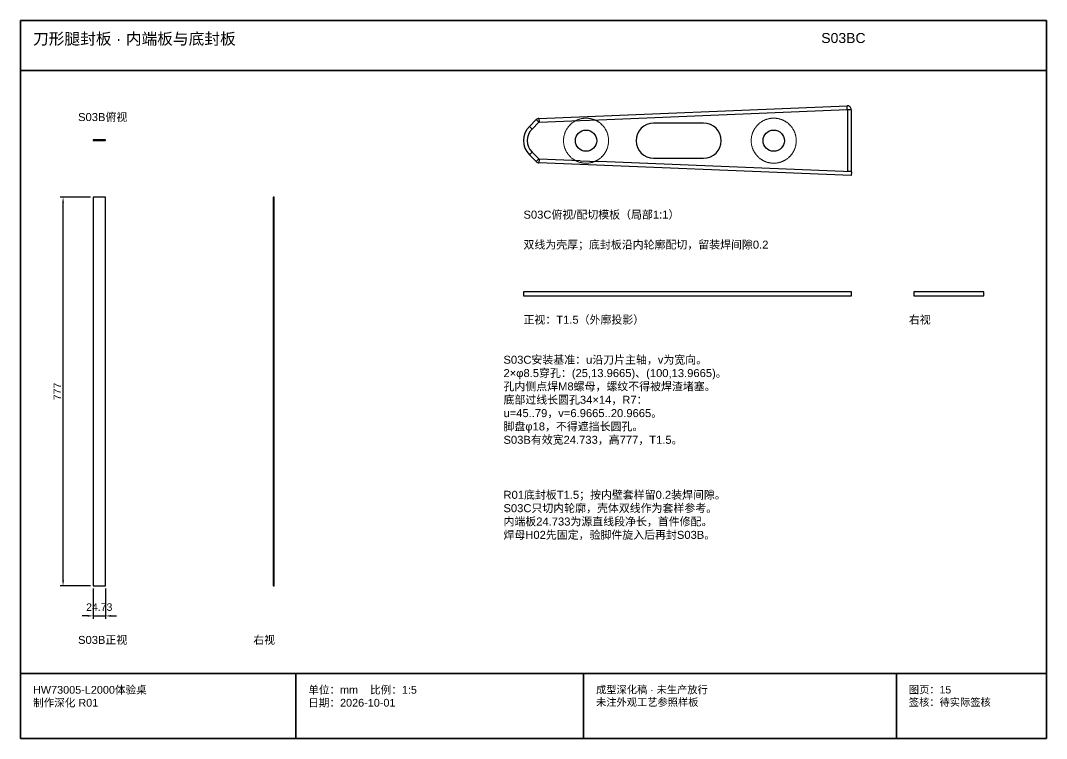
# Model space of a CAD drawing. Header units: millimetres. Extents: x 50 to 288830, y 0 to 4150.
# Drawn here: x 168025 to 170075, y 25 to 1460 of the extents above; entities that cross this region are included whole.
import ezdxf

# ---------------------------------------------------------------- set-up
doc = ezdxf.new("R2010")
doc.units = ezdxf.units.MM
doc.linetypes.add('DASHED', pattern=[1.524, 1.27, -0.254])
for name, color, linetype, lineweight in [('DIM', 7, 'Continuous', 13), ('FRAME', 7, 'Continuous', 35), ('HIDDEN', 8, 'DASHED', 13), ('NOTE', 7, 'Continuous', 18), ('OUTLINE', 7, 'Continuous', 25)]:
    doc.layers.add(name, color=color, linetype=linetype, lineweight=lineweight)
doc.styles.add('CN', font='Arial Unicode.ttf')
doc.dimstyles.new('D5', dxfattribs={"dimtxt": 15, "dimasz": 11, "dimexe": 6, "dimexo": 5, "dimgap": 4, "dimtad": 1, "dimdsep": 46, "dimtxsty": 'CN', "dimcen": 2.5, "dimclrd": 7, "dimclre": 7, "dimclrt": 7, "dimazin": 3, "dimtfac": 1, "dimtmove": 0, "dimatfit": 3})

msp = doc.modelspace()

# ---------------------------------------------------------------- linework, layer by layer
at = {"layer": 'FRAME'}
for p, q in [((168025, 1360), (170075, 1360)), ((168025, 155), (170075, 155)), ((168575, 25), (168575, 155)), ((169150, 25), (169150, 155)), ((169775, 25), (169775, 155))]:
    msp.add_line(p, q, dxfattribs=at)
msp.add_lwpolyline([(168025, 25), (170075, 25), (170075, 1460), (168025, 1460)], close=True, dxfattribs=at)
at = {"layer": 'HIDDEN'}
for centre in [(169155, 1219.832), (169530, 1219.832)]:
    msp.add_circle(centre, 45, dxfattribs=at)
at = {"layer": 'OUTLINE'}
for p, q in [((169060.746, 1264.323), (169676.671, 1289.657)), ((169180.266, 1261.732), (169676.979, 1282.164)), ((169676.979, 1282.164), (169676.671, 1289.657)), ((169677.5, 1281.664), (169677.5, 1158)), ((169685, 1281.664), (169677.5, 1281.664)), ((169685, 1281.664), (169685, 1158)), ((169041.716, 1248.284), (169055.418, 1261.986)), ((169047.019, 1242.981), (169060.721, 1256.683)), ((169060.721, 1256.683), (169055.418, 1261.986)), ((169060.746, 1264.323), (169061.054, 1256.829)), ((169061.054, 1256.829), (169143.226, 1260.209)), ((169143.226, 1260.209), (169180.266, 1261.732)), ((169390, 1254.832), (169290, 1254.832)), ((169041.716, 1248.284), (169047.019, 1242.981)), ((169255, 1219.832), (169255, 1219.832)), ((169425, 1219.832), (169425, 1219.832)), ((169047.019, 1197.019), (169041.716, 1191.716)), ((169055.418, 1178.014), (169041.716, 1191.716)), ((169060.721, 1183.317), (169047.019, 1197.019)), ((169055.418, 1178.014), (169060.721, 1183.317)), ((169061.054, 1183.171), (169060.746, 1175.677)), ((169685, 1150), (169060.746, 1175.677)), ((169143.226, 1179.791), (169061.054, 1183.171)), ((169143.226, 1179.791), (169180.266, 1178.268)), ((169685.308, 1157.494), (169180.266, 1178.268)), ((169290, 1184.832), (169390, 1184.832)), ((169685, 1158), (169677.5, 1158)), ((169685.308, 1157.494), (169685, 1150))]:
    msp.add_line(p, q, dxfattribs=at)
for points in [[(168170, 1220), (168194.733, 1220), (168194.733, 1221.5), (168170, 1221.5)], [(168170, 330), (168194.733, 330), (168194.733, 1107), (168170, 1107)], [(168530, 330), (168531.5, 330), (168531.5, 1107), (168530, 1107)], [(169030, 910), (169685.31, 910), (169685.31, 917.5), (169030, 917.5)], [(169810, 910), (169949.665, 910), (169949.665, 917.5), (169810, 917.5)]]:
    msp.add_lwpolyline(points, close=True, dxfattribs=at)
for centre in [(169155, 1219.832), (169530, 1219.832)]:
    msp.add_circle(centre, 21.25, dxfattribs=at)
for centre, radius, start, end in [((169677, 1281.664), 8, 0, 92.355423), ((169677, 1281.664), 0.5, 0, 92.355423), ((169061.074, 1256.329), 8, 92.355423, 135), ((169061.074, 1256.329), 0.5, 92.355423, 135), ((169290, 1219.832), 35, 90, 180), ((169390, 1219.832), 35, 0, 90), ((169070, 1220), 40, 135, 225), ((169070, 1220), 32.5, 135, 225), ((169290, 1219.832), 35, 180, 270), ((169390, 1219.832), 35, 270, 360), ((169061.074, 1183.671), 8, 225, 267.644577), ((169061.074, 1183.671), 0.5, 225, 267.644577)]:
    msp.add_arc(centre, radius, start, end, dxfattribs=at)

# ---------------------------------------------------------------- texts
at = {"layer": 'NOTE', "attachment_point": 1, "style": 'CN'}
for s, insert, char_height, width in [('刀形腿封板 · 内端板与底封板', (168050, 1435), 23, 1550), ('S03BC', (169625, 1435), 20, 450), ('S03B俯视', (168140, 1275), 16, 600), ('S03C俯视/配切模板（局部1:1）', (169030, 1080), 16, 980), ('双线为壳厚；底封板沿内轮廓配切，留装焊间隙0.2', (169030, 1020), 16, 980), ('正视：T1.5（外廓投影）', (169030, 870), 16, 850), ('右视', (169800, 870), 16, 220), ('S03C安装基准：u沿刀片主轴，v为宽向。\\P2×φ8.5穿孔：(25,13.9665)、(100,13.9665)。\\P孔内侧点焊M8螺母，螺纹不得被焊渣堵塞。\\P底部过线长圆孔34×14，R7：\\Pu=45..79，v=6.9665..20.9665。\\P脚盘φ18，不得遮挡长圆孔。\\PS03B有效宽24.733，高777，T1.5。', (168990, 790), 16, 1035), ('R01底封板T1.5；按内壁套样留0.2装焊间隙。\\PS03C只切内轮廓，壳体双线作为套样参考。\\P内端板24.733为源直线段净长，首件修配。\\P焊母H02先固定，验脚件旋入后再封S03B。', (168990, 520), 16, 950), ('S03B正视', (168140, 230), 16, 600), ('右视', (168490, 230), 16, 400), ('HW73005-L2000体验桌\\P制作深化 R01', (168050, 130), 15.5, 500), ('单位：mm    比例：1:5\\P日期：2026-10-01', (168600, 130), 15.5, 525), ('成型深化稿 · 未生产放行\\P未注外观工艺参照样板', (169175, 130), 15, 575), ('图页：15\\P签核：待实际签核', (169800, 130), 15, 275)]:
    msp.add_mtext(s, dxfattribs=dict(at, insert=insert, char_height=char_height, width=width))

# ---------------------------------------------------------------- dimensions: what is measured, and where the dimension line sits
at = {"layer": 'DIM'}
msp.add_linear_dim(base=(168110, 330), p1=(168170, 330), p2=(168170, 1107), angle=90, dimstyle='D5', dxfattribs=at).render()
msp.add_linear_dim(base=(168170, 270), p1=(168170, 330), p2=(168194.733, 330), dimstyle='D5', dxfattribs=at).render()

doc.saveas('drawing.dxf')
